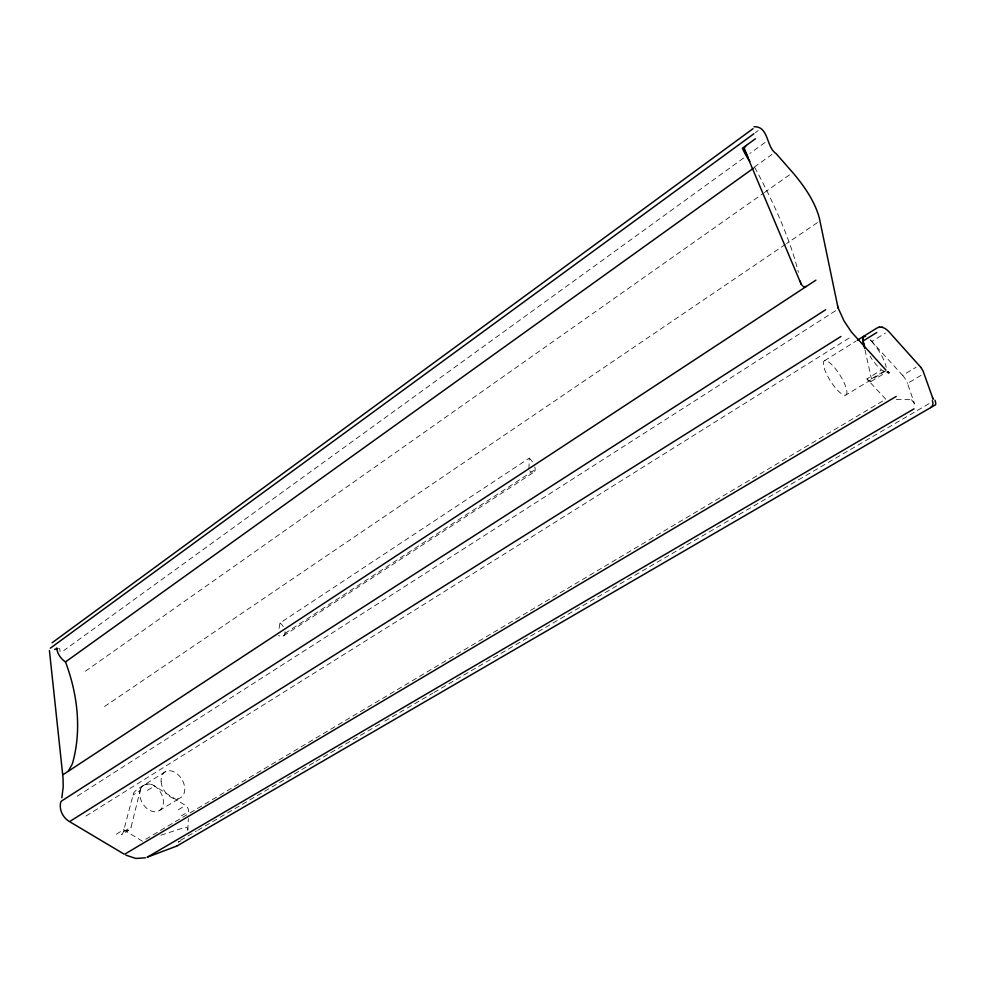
<?xml version="1.0" encoding="UTF-8"?>
<svg xmlns="http://www.w3.org/2000/svg" width="985" height="985" viewBox="0 0 985 985"><rect width="100%" height="100%" fill="white"/><g stroke="black" fill="none" stroke-linecap="round" stroke-linejoin="round"><path stroke-width="0.74" stroke-dasharray="4.92 3.69" d="M187.827 830.293L188.357 818.609M528.945 468.737L529.277 458.148L280.011 623.012L278.62 630.523M123.839 831.574L131.103 827.166L140.129 790.635C141.2 783.998 149.646 782.115 154.497 785.981L185.488 805.471A5.319 3.706 60.5 0 1 188.689 811.48L181.499 815.765M140.129 790.635C141.212 784.011 149.634 782.127 154.497 785.981A14.898 10.564 59.5 0 1 163.067 805.102A14.898 10.564 59.5 0 1 148.673 809.756A14.898 10.564 59.5 0 1 140.129 790.635L132.975 795.092M765.062 142.443L749.831 153.488M85.387 671.204L763.079 193.491M755.409 132.569L758.191 130.537M743.613 158.006L63.791 650.531M817.464 222.598L786.633 243.541M754.178 167.191L771.969 154.423M764.348 192.604L789.785 174.677M835.612 310.731L77.261 796.163M785.365 244.403L102.071 708.19M86.052 816.011L850.708 337.055M147.368 790.413L154.497 785.981M284.985 633.392L535.224 469.562M283.618 635.817L534.326 471.877M116.304 834.209L123.581 829.789A7.658 5.578 60 0 0 131.103 827.166M178.322 809.768L185.488 805.471M921.049 375.347L907.505 383.436L914.659 404.096M165.283 771.784L136.607 789.674L133.652 792.802L123.223 832.387L121.66 834.627L128.936 830.207M824.433 360.756L856.063 341.044M870.05 339.69L871.799 341.5L885.38 333.09M123.581 829.789L142.443 841.202L885.761 399.196L866.886 378.893L881.169 370.237M866.886 378.893A10.663 2.77 57.8 0 0 871.429 378.831L884.025 371.197M159.287 810.643L180.698 797.678M845.918 395.01A20.217 5.578 57.7 0 0 833.815 366.789A20.217 5.578 57.7 0 0 825.639 371.948A20.217 5.578 57.7 0 0 845.918 395.01L885.515 371.05M871.072 381.454L885.318 372.859M870.617 340.256L902.592 375.322L916.112 367.22M178.063 842.409L180.23 841.128M180.464 840.377L196.397 831.081M197.726 830.318L314.535 762.168M315.865 761.393L379.57 724.221M384.889 721.118L432.674 693.243M433.991 692.467L930.431 402.853M160.9 835.194L185.032 827.351L186.781 827.548A1.613 1.133 61.3 0 1 187.335 828.139L187.827 830.01M896.313 399.417L911.396 399.725M911.519 399.738L914.548 403.788M864.978 349.761L871.429 378.831M60.073 651.651L59.728 648.709A3.805 1.711 -7 0 0 59.026 648.598M884.37 371.246A20.525 5.147 57.7 0 1 870.063 356.262M871.799 341.5A20.525 5.147 57.7 0 1 886.217 367.356M754.682 167.364A259.88 73.149 54.7 0 1 798.404 272.414M534.818 466.841A9.321 4.112 56.7 0 1 529.708 470.904M529.277 458.148A9.321 4.112 56.7 0 1 532.959 462.667M285.059 631.693A8.299 4.999 56.5 0 1 278.595 635.559M280.011 623.012A8.299 4.999 56.5 0 1 283.471 626.916M902.592 375.322A7.4 1.81 57.9 0 1 907.505 383.436M179.849 841.288A3.718 2.044 7.3 0 1 178.433 841.547M161.121 781.634A15.07 10.478 59.4 0 0 179.726 798.182A15.07 10.478 59.4 0 0 177.916 774.505A15.07 10.478 59.4 0 0 161.121 781.634"/><path stroke-width="1.48" d="M49.422 650.531L63.015 777.719L63.2 786.978L61.846 797.776M60.787 801.975C58.792 809.313 62.72 817.451 69.073 821.33L123.999 854.069M72.779 762.316L73.025 761.516A181.462 138.528 47.3 0 0 65.49 661.932A14.824 10.367 52.2 0 1 61.218 658.128L60.023 656.576A14.824 10.367 52.2 0 1 56.662 647.995M52.057 642.811L753.008 128.703M50.309 648.204L753.845 133.8M68.199 771.304L72.053 764.471A22.95 8.114 -56.2 0 0 72.619 762.858M746.618 145.177L755.421 138.786M65.49 661.932L753.439 168.25M61.366 801.15L825.627 309.746M63.397 774.456L815.888 280.171M840.919 336.488L70.206 821.207M914.043 408.837L147.43 857.11M857.332 340.244L876.995 327.993C881.76 325.148 886.919 329.261 889.886 332.819L920.963 367.467M864.645 348.308L863.032 341.044L876.785 332.499M896.227 396.413L125.107 853.946M806.358 286.426L803.674 286.857L801.224 284.357L744.475 149.671M176.98 845.967L930.296 407.839M754.054 126.757C768.953 126.142 766.108 147.27 776.008 153.488L793.836 173.816C804.733 186.965 814.927 201.58 819.385 218.276L837.718 306.298M147.257 857.184L176.635 846.127M145.411 857.824L135.819 858.452L125.871 855.14M878.977 327.192L879.605 327.082M887.177 372.33L888.876 372.625L887.473 371.665M865.212 336.279L862.934 337.178L863.032 341.044A20.525 5.147 57.7 0 0 864.448 345.452M882.031 327.205L882.708 327.389M865.593 336.427C862.638 334.998 862.232 339.16 863.032 341.044M885.946 370.126L851.483 332.105L844.01 320.901L838.149 307.985M920.852 367.331L923.031 370.902L932.918 398.543M749.893 161.331L748.366 159.114A20.365 5.024 55.8 0 1 742.407 148.255L746.322 145.411A5.344 3.214 -26.8 0 0 745.054 150.385M745.583 151.653L748.231 157.945M837.644 306.003L838.21 308.256M800.349 281.144L800.485 281.944M934.962 400.206A13.261 3.14 58.1 0 1 934.851 405.192L930.616 407.642A5.257 5.11 -34.2 0 0 932.29 400.76M932.376 397.743A5.393 3.337 -19.1 0 1 933.054 399.491M801.027 283.926A33.305 16.055 -41 0 1 800.583 282.473M54.606 649.497A3.805 1.711 -7 0 1 57.721 648.573M888.876 372.625L888.236 372.342L888.852 372.65"/></g></svg>
